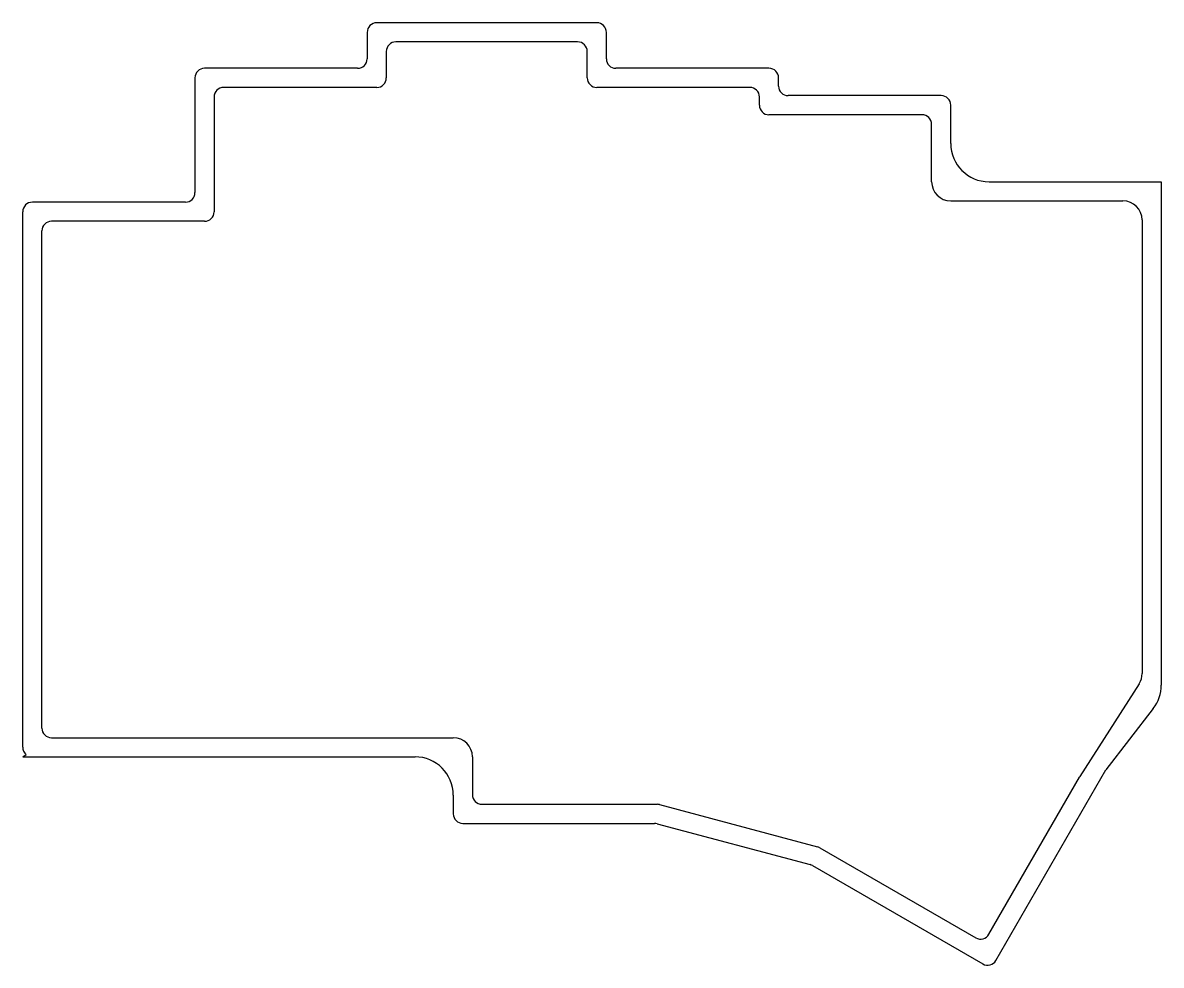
# Model space of a CAD drawing. Header units: millimetres. Extents: x 138 to 256, y -184 to -85.
import ezdxf

# ---------------------------------------------------------------- set-up
doc = ezdxf.new("R2010")
doc.units = ezdxf.units.MM

msp = doc.modelspace()

# ---------------------------------------------------------------- linework, layer by layer
for p, q in [((197.5, -85.24), (174.5, -85.24)), ((173.5, -86.24), (173.5, -89)), ((198.5, -89), (198.5, -86.24)), ((195.5, -87.24), (176.5, -87.24)), ((175.5, -88.24), (175.5, -91)), ((196.5, -91), (196.5, -88.24)), ((172.5, -90), (156.5, -90)), ((215.5, -90), (199.5, -90)), ((155.5, -91), (155.5, -103)), ((216.5, -91.86), (216.5, -91)), ((174.5, -92), (158.5, -92)), ((213.5, -92), (197.5, -92)), ((157.5, -93), (157.5, -105)), ((214.5, -93.86), (214.5, -93)), ((233.5, -92.86), (217.5, -92.86)), ((234.5, -97.86), (234.5, -93.86)), ((231.5, -94.86), (215.5, -94.86)), ((232.5, -101.86), (232.5, -95.86)), ((238.5, -101.86), (256.5, -101.86)), ((256.5, -101.86), (256.5, -154.5)), ((154.5, -104), (138.5, -104)), ((234.5, -103.86), (252.5, -103.86)), ((137.5, -161), (137.5, -105)), ((254.5, -105.86), (254.5, -153.28)), ((139.5, -159), (139.5, -107)), ((156.5, -106), (140.5, -106)), ((254.19, -154.35), (248, -164.07)), ((255.67, -156.94), (250.71, -163.37)), ((140.5, -160), (182.5, -160)), ((137.5, -162), (137.85, -161.76)), ((137.5, -162), (178.5, -162)), ((184.5, -162), (184.5, -165.96)), ((238.48, -180.56), (247.96, -164.14)), ((239.21, -183.29), (250.71, -163.37)), ((182.5, -166), (182.5, -167.96)), ((185.5, -166.96), (203.8, -166.96)), ((204.06, -166.99), (220.57, -171.41)), ((183.5, -168.96), (203.54, -168.96)), ((203.8, -168.99), (219.79, -173.27)), ((220.81, -171.51), (237.12, -180.93)), ((220.04, -173.37), (237.85, -183.66))]:
    msp.add_line(p, q)
for centre, radius, start, end in [((174.5, -86.24), 1, 90, 180), ((197.5, -86.24), 1, 0, 90), ((176.5, -88.24), 1, 90, 180), ((195.5, -88.24), 1, 0, 90), ((172.5, -89), 1, 270, 0), ((199.5, -89), 1, 180, 270), ((156.5, -91), 1, 90, 180), ((215.5, -91), 1, 0, 90), ((174.5, -91), 1, 270, 0), ((197.5, -91), 1, 180, 270), ((158.5, -93), 1, 90, 180), ((213.5, -93), 1, 0, 90), ((217.5, -91.86), 1, 180, 270), ((215.5, -93.86), 1, 180, 270), ((233.5, -93.86), 1, 0, 90), ((231.5, -95.86), 1, 0, 90), ((238.5, -97.86), 4, 180, 270), ((234.5, -101.86), 2, 180, 270), ((154.5, -103), 1, 270, 0), ((138.5, -105), 1, 90, 180), ((252.5, -105.86), 2, 0, 90), ((156.5, -105), 1, 270, 0), ((140.5, -107), 1, 90, 180), ((252.5, -153.28), 2, 327.5395, 0), ((252.5, -154.5), 4, 322.4066, 0), ((140.5, -159), 1, 180, 270), ((182.5, -162), 2, 0, 90), ((138.5, -161), 1, 180, 229.1774), ((178.5, -166), 4, 0, 90), ((249.69, -165.14), 2, 147.5395, 150), ((185.5, -165.96), 1, 180, 270), ((203.8, -167.96), 1, 75, 90), ((183.5, -167.96), 1, 180, 270), ((203.54, -169.96), 1, 75, 90), ((220.31, -172.38), 1, 60, 75), ((219.54, -174.24), 1, 60, 75), ((237.62, -180.06), 1, 240, 330), ((238.35, -182.79), 1, 240, 330)]:
    msp.add_arc(centre, radius, start, end)

doc.saveas('drawing.dxf')
